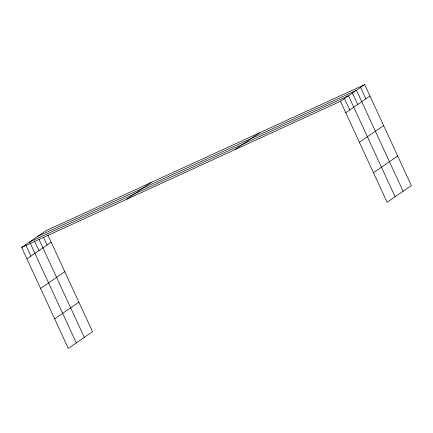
<?xml version="1.0" encoding="UTF-8"?>
<svg xmlns="http://www.w3.org/2000/svg" width="433" height="433" viewBox="0 0 433 433"><rect width="100%" height="100%" fill="white"/><g stroke="black" fill="none" stroke-linecap="round" stroke-linejoin="round"><path stroke-width="0.65" d="M47.83 234.951L92.543 331.721L68.311 348.424L21.65 247.438L45.882 230.735L364.689 84.576L411.35 185.562L387.118 202.265L340.457 101.279L364.689 84.576M26.938 258.885L51.175 242.182M126.853 199.207L151.09 182.499M235.249 149.515L259.481 132.807M40.594 288.432L64.826 271.729M345.745 112.732L369.977 96.029M54.661 318.872L78.893 302.169M359.395 142.278L383.633 125.575M373.463 172.718L397.7 156.015M37.644 236.413L356.451 90.259L403.112 191.245M21.65 247.438L340.457 101.279M360.57 87.417L365.858 98.865M352.451 93.014L357.739 104.461M395.113 196.755L348.451 95.769L29.65 241.923L76.311 342.909M344.452 98.524L349.745 109.971M43.435 237.187L47.056 245.018M39.035 239.422L84.305 337.399M34.483 240.975L38.938 250.615M25.926 245.284L30.938 256.13"/></g></svg>
